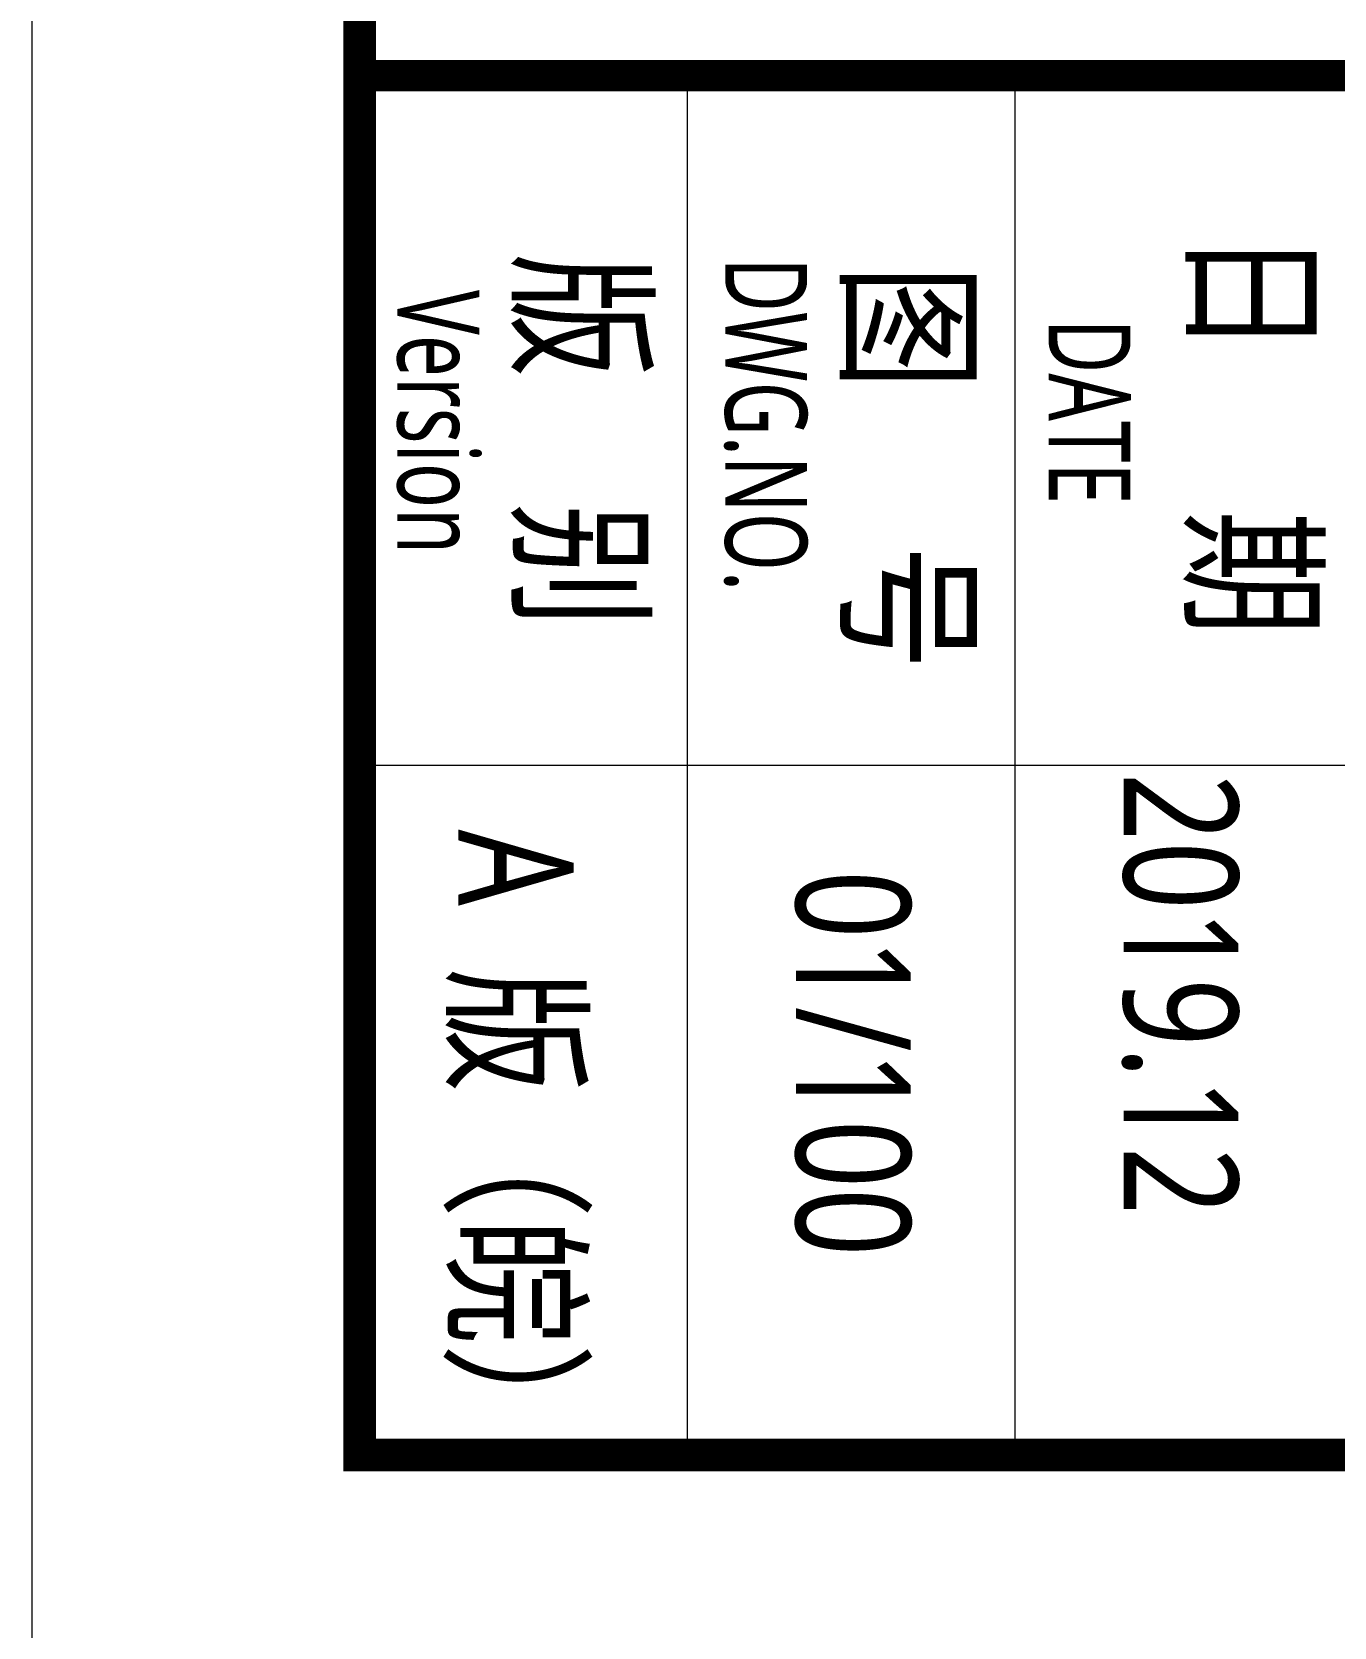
# Model space of a CAD drawing. Header units: inches. Extents: x -3733042 to -3450527, y 579159 to 997713.
# Drawn here: x -3561977 to -3556016, y 656725 to 664027 of the extents above; entities that cross this region are included whole.
import ezdxf
from ezdxf.enums import TextEntityAlignment as Align

# ---------------------------------------------------------------- set-up
doc = ezdxf.new("R2010")
doc.units = ezdxf.units.IN
doc.header["$LTSCALE"] = 1000
doc.header["$MEASUREMENT"] = 0
doc.layers.get('0').update_dxf_attribs({"lineweight": 18})
doc.layers.add('0-TK', color=4, linetype='Continuous', lineweight=18)
doc.layers.add('PUB_TITLE', color=153, linetype='Continuous', lineweight=18)
doc.styles.add('-黑体', font='', dxfattribs={"width": 0.7})
doc.styles.get('-黑体').set_extended_font_data('微软雅黑')

msp = doc.modelspace()

# ---------------------------------------------------------------- linework, layer by layer
at = {"layer": '0-TK'}
msp.add_lwpolyline([(-3560476.8, 663826.8, 144, 144, 0), (-3500476.8, 663826.8, 144, 144, 0)], format="xyseb", dxfattribs=at)
at = {"layer": 'PUB_TITLE'}
for p, q in [((-3560476.8, 663826.8), (-3560476.8, 657512.6)), ((-3558976.8, 663826.8), (-3558976.8, 657512.6)), ((-3557476.8, 663826.8), (-3557476.8, 657512.6)), ((-3541300.6, 660669.7), (-3560476.8, 660669.7))]:
    msp.add_line(p, q, dxfattribs=at)
msp.add_lwpolyline([(-3561976.8, 656012.6), (-3498976.8, 656012.6), (-3498976.8, 767462.6), (-3561976.8, 767462.6)], close=True, dxfattribs=at)
msp.add_lwpolyline([(-3560476.8, 657512.6, 150, 150, 0), (-3500476.8, 657512.6, 150, 150, 0), (-3500476.8, 763712.6, 150, 150, 0), (-3560476.8, 763712.6, 150, 150, 0)], format="xyseb", close=True, dxfattribs=at)

# ---------------------------------------------------------------- texts
at = {"style": '-黑体', "width": 0.7}
for s, p in [('DWG.NO.', (-3558615.9, 662994.5)), ('Version', (-3560116, 662845.8)), ('DATE', (-3557135.6, 662714.1))]:
    msp.add_text(s, height=375, rotation=270, dxfattribs=at).set_placement(p, align=Align.MIDDLE_LEFT)
at = {"color": 1, "style": '-黑体', "width": 0.8}
msp.add_text('2019.12', height=525, rotation=270, dxfattribs=at).set_placement((-3556979.7, 660634.8))
at = {"style": '-黑体', "width": 0.8}
msp.add_text('01/100', height=525, rotation=270, dxfattribs=at).set_placement((-3558479.7, 660189.9))
at = {"char_height": 525, "rotation": 270, "style": '-黑体'}
for s, insert, width, attachment_point in [('{\\W0.8;版    别}', (-3559492.8, 662157.4), 2580.102, 5), ('{\\W0.8;日     期}', (-3556416, 663120.1), 2715.869, 4), ('{\\W0.8;图     号}', (-3557988.6, 662034.2), 2828.024, 5), ('{\\W0.8;A  版（皖）}', (-3560093, 660376.2), 3857.274, 7)]:
    msp.add_mtext(s, dxfattribs=dict(at, insert=insert, width=width, attachment_point=attachment_point))

doc.saveas('drawing.dxf')
